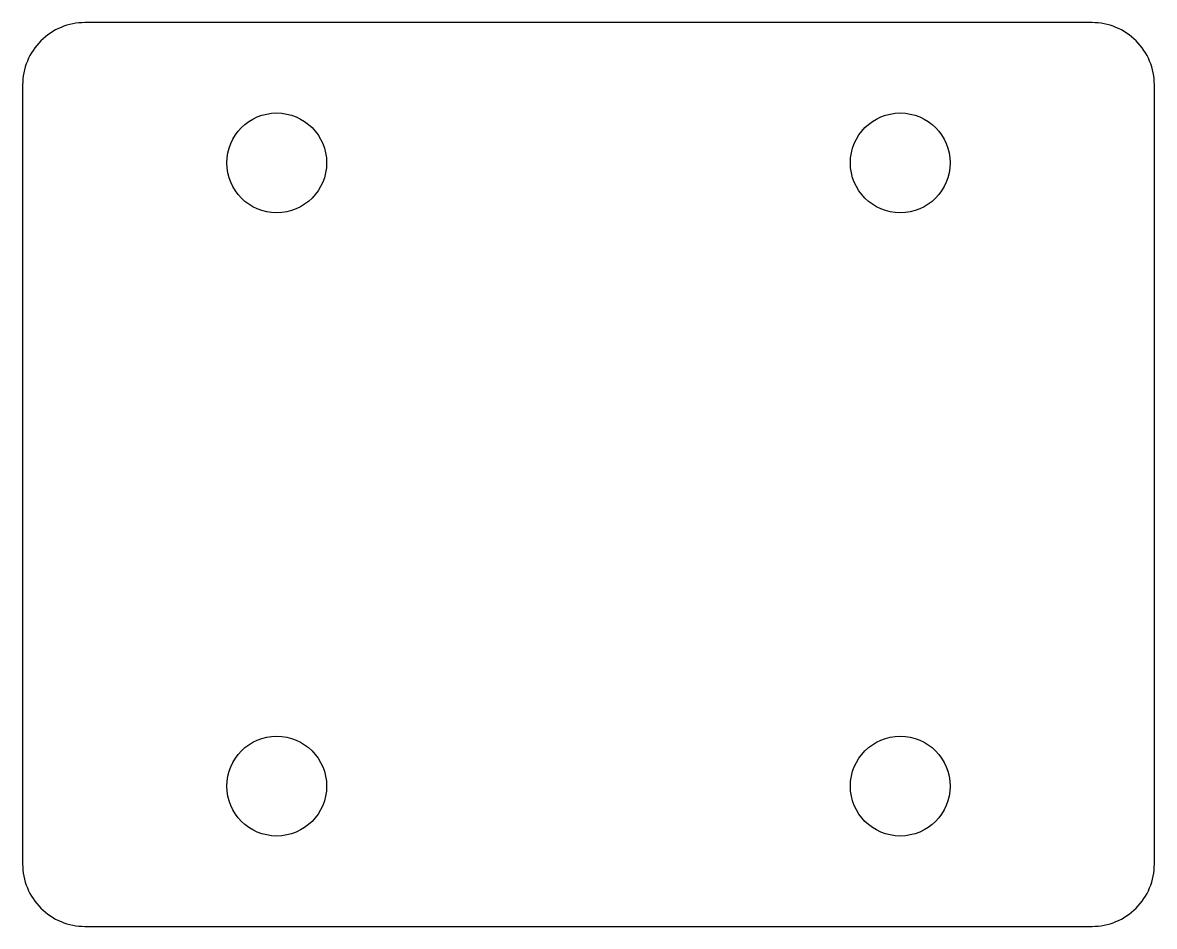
# Model space of a CAD drawing. Header units: millimetres. Extents: x -18.1 to 18.1, y 50.5 to 79.5.
import ezdxf

# ---------------------------------------------------------------- set-up
doc = ezdxf.new("R2010")
doc.units = ezdxf.units.MM
doc.layers.get('0').update_dxf_attribs({"linetype": 'CONTINUOUS'})

msp = doc.modelspace()

# ---------------------------------------------------------------- linework, layer by layer
msp.add_lwpolyline([(-16.15, 79.5, 0.414214), (-18.15, 77.5), (-18.15, 52.5, 0.414214), (-16.15, 50.5), (16.15, 50.5, 0.414214), (18.15, 52.5), (18.15, 77.5, 0.414214), (16.15, 79.5)], format="xyb", close=True)
for centre in [(-10, 75), (10, 75), (-10, 55), (10, 55)]:
    msp.add_circle(centre, 1.6)

doc.saveas('drawing.dxf')
